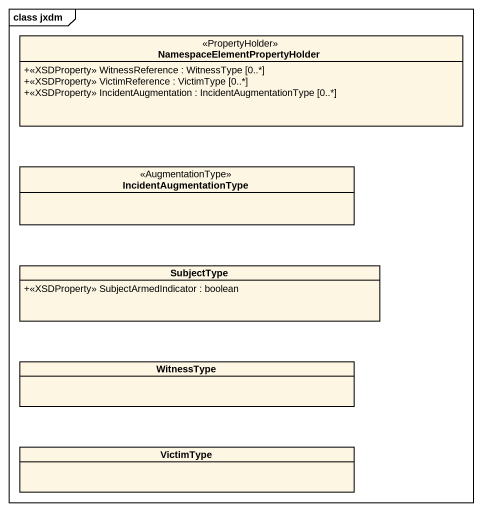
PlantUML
@startuml
mainframe class jxdm
hide circle
hide empty members
skinparam classAttributeIconSize 0
class "NamespaceElementPropertyHolder" as NamespaceElementPropertyHold <<PropertyHolder>> {
  +<<XSDProperty>> WitnessReference : WitnessType [0..*]
  +<<XSDProperty>> VictimReference : VictimType [0..*]
  +<<XSDProperty>> IncidentAugmentation : IncidentAugmentationType [0..*]
}
class IncidentAugmentationType <<AugmentationType>>
class SubjectType {
  +<<XSDProperty>> SubjectArmedIndicator : boolean
}
class WitnessType
class VictimType
@enduml
